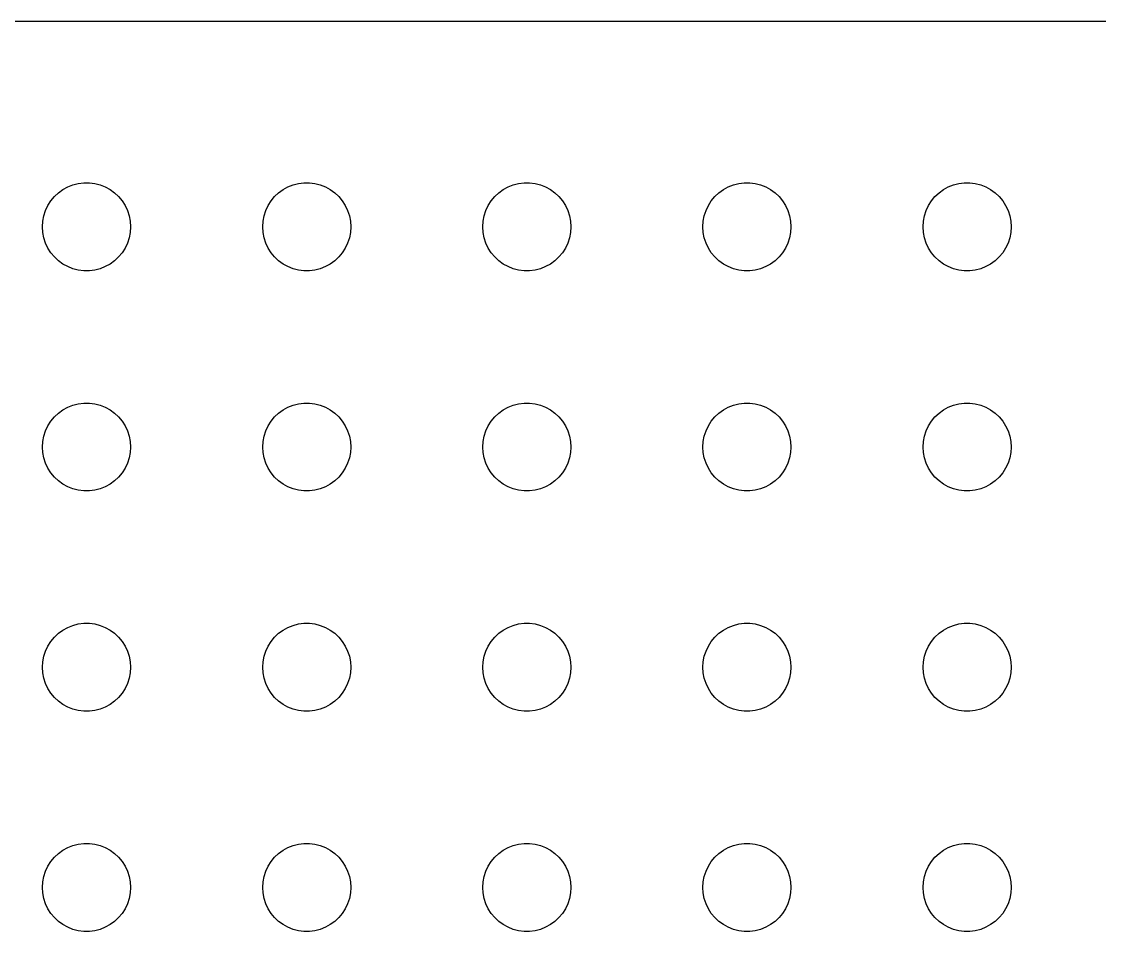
# Model space of a CAD drawing. Header units: metres. Extents: x -74 to 74, y -59 to 59.
# Drawn here: x -39.72 to -2.99, y 28.5 to 59.49 of the extents above; entities that cross this region are included whole.
import ezdxf

# ---------------------------------------------------------------- set-up
doc = ezdxf.new("R2010")
doc.units = ezdxf.units.M

msp = doc.modelspace()

# ---------------------------------------------------------------- linework, layer by layer
for p, q in [((69.8139, 59.4901), (-69.8139, 59.4901)), ((-37.7811, 53.9734), (-37.5942, 53.997)), ((-37.5942, 53.997), (-37.4058, 53.997)), ((-37.4058, 53.997), (-37.2189, 53.9734)), ((-30.2811, 53.9734), (-30.0942, 53.997)), ((-30.0942, 53.997), (-29.9058, 53.997)), ((-29.9058, 53.997), (-29.7189, 53.9734)), ((-22.7811, 53.9734), (-22.5942, 53.997)), ((-22.5942, 53.997), (-22.4058, 53.997)), ((-22.4058, 53.997), (-22.2189, 53.9734)), ((-15.2811, 53.9734), (-15.0942, 53.997)), ((-15.0942, 53.997), (-14.9058, 53.997)), ((-14.9058, 53.997), (-14.7189, 53.9734)), ((-7.78107, 53.9734), (-7.59418, 53.997)), ((-7.59418, 53.997), (-7.40581, 53.997)), ((-7.40581, 53.997), (-7.21892, 53.9734)), ((-38.5934, 53.5268), (-38.4561, 53.6558)), ((-38.4561, 53.6558), (-38.3037, 53.7665)), ((-38.3037, 53.7665), (-38.1387, 53.8572)), ((-38.1387, 53.8572), (-37.9635, 53.9266)), ((-37.9635, 53.9266), (-37.7811, 53.9734)), ((-37.2189, 53.9734), (-37.0365, 53.9266)), ((-37.0365, 53.9266), (-36.8613, 53.8572)), ((-36.8613, 53.8572), (-36.6963, 53.7665)), ((-36.6963, 53.7665), (-36.5439, 53.6558)), ((-36.5439, 53.6558), (-36.4065, 53.5268)), ((-31.0934, 53.5268), (-30.9561, 53.6558)), ((-30.9561, 53.6558), (-30.8037, 53.7665)), ((-30.8037, 53.7665), (-30.6387, 53.8572)), ((-30.6387, 53.8572), (-30.4635, 53.9266)), ((-30.4635, 53.9266), (-30.2811, 53.9734)), ((-29.7189, 53.9734), (-29.5365, 53.9266)), ((-29.5365, 53.9266), (-29.3613, 53.8572)), ((-29.3613, 53.8572), (-29.1963, 53.7665)), ((-29.1963, 53.7665), (-29.0439, 53.6558)), ((-29.0439, 53.6558), (-28.9065, 53.5268)), ((-23.5934, 53.5268), (-23.4561, 53.6558)), ((-23.4561, 53.6558), (-23.3037, 53.7665)), ((-23.3037, 53.7665), (-23.1387, 53.8572)), ((-23.1387, 53.8572), (-22.9635, 53.9266)), ((-22.9635, 53.9266), (-22.7811, 53.9734)), ((-22.2189, 53.9734), (-22.0365, 53.9266)), ((-22.0365, 53.9266), (-21.8613, 53.8572)), ((-21.8613, 53.8572), (-21.6963, 53.7665)), ((-21.6963, 53.7665), (-21.5439, 53.6558)), ((-21.5439, 53.6558), (-21.4065, 53.5268)), ((-16.0934, 53.5268), (-15.9561, 53.6558)), ((-15.9561, 53.6558), (-15.8037, 53.7665)), ((-15.8037, 53.7665), (-15.6387, 53.8572)), ((-15.6387, 53.8572), (-15.4635, 53.9266)), ((-15.4635, 53.9266), (-15.2811, 53.9734)), ((-14.7189, 53.9734), (-14.5365, 53.9266)), ((-14.5365, 53.9266), (-14.3613, 53.8572)), ((-14.3613, 53.8572), (-14.1963, 53.7665)), ((-14.1963, 53.7665), (-14.0439, 53.6558)), ((-14.0439, 53.6558), (-13.9065, 53.5268)), ((-8.59344, 53.5268), (-8.45613, 53.6558)), ((-8.45613, 53.6558), (-8.30373, 53.7665)), ((-8.30373, 53.7665), (-8.13866, 53.8572)), ((-8.13866, 53.8572), (-7.96352, 53.9266)), ((-7.96352, 53.9266), (-7.78107, 53.9734)), ((-7.21892, 53.9734), (-7.03647, 53.9266)), ((-7.03647, 53.9266), (-6.86133, 53.8572)), ((-6.86133, 53.8572), (-6.69626, 53.7665)), ((-6.69626, 53.7665), (-6.54385, 53.6558)), ((-6.54385, 53.6558), (-6.40654, 53.5268)), ((-38.8145, 53.2226), (-38.7135, 53.3817)), ((-38.7135, 53.3817), (-38.5934, 53.5268)), ((-36.4065, 53.5268), (-36.2865, 53.3817)), ((-36.2865, 53.3817), (-36.1855, 53.2226)), ((-31.3145, 53.2226), (-31.2135, 53.3817)), ((-31.2135, 53.3817), (-31.0934, 53.5268)), ((-28.9065, 53.5268), (-28.7865, 53.3817)), ((-28.7865, 53.3817), (-28.6855, 53.2226)), ((-23.8145, 53.2226), (-23.7135, 53.3817)), ((-23.7135, 53.3817), (-23.5934, 53.5268)), ((-21.4065, 53.5268), (-21.2865, 53.3817)), ((-21.2865, 53.3817), (-21.1855, 53.2226)), ((-16.3145, 53.2226), (-16.2135, 53.3817)), ((-16.2135, 53.3817), (-16.0934, 53.5268)), ((-13.9065, 53.5268), (-13.7865, 53.3817)), ((-13.7865, 53.3817), (-13.6855, 53.2226)), ((-8.81445, 53.2226), (-8.71352, 53.3817)), ((-8.71352, 53.3817), (-8.59344, 53.5268)), ((-6.40654, 53.5268), (-6.28647, 53.3817)), ((-6.28647, 53.3817), (-6.18553, 53.2226)), ((-38.9529, 52.873), (-38.8947, 53.0522)), ((-38.8947, 53.0522), (-38.8145, 53.2226)), ((-36.1855, 53.2226), (-36.1053, 53.0522)), ((-36.1053, 53.0522), (-36.0471, 52.873)), ((-31.4529, 52.873), (-31.3947, 53.0522)), ((-31.3947, 53.0522), (-31.3145, 53.2226)), ((-28.6855, 53.2226), (-28.6053, 53.0522)), ((-28.6053, 53.0522), (-28.5471, 52.873)), ((-23.9529, 52.873), (-23.8947, 53.0522)), ((-23.8947, 53.0522), (-23.8145, 53.2226)), ((-21.1855, 53.2226), (-21.1053, 53.0522)), ((-21.1053, 53.0522), (-21.0471, 52.873)), ((-16.4529, 52.873), (-16.3947, 53.0522)), ((-16.3947, 53.0522), (-16.3145, 53.2226)), ((-13.6855, 53.2226), (-13.6053, 53.0522)), ((-13.6053, 53.0522), (-13.5471, 52.873)), ((-8.95287, 52.873), (-8.89465, 53.0522)), ((-8.89465, 53.0522), (-8.81445, 53.2226)), ((-6.18553, 53.2226), (-6.10533, 53.0522)), ((-6.10533, 53.0522), (-6.04712, 52.873)), ((-39, 52.5), (-38.9882, 52.688)), ((-38.9882, 52.688), (-38.9529, 52.873)), ((-36.0471, 52.873), (-36.0118, 52.688)), ((-36.0118, 52.688), (-36, 52.5)), ((-31.5, 52.5), (-31.4882, 52.688)), ((-31.4882, 52.688), (-31.4529, 52.873)), ((-28.5471, 52.873), (-28.5118, 52.688)), ((-28.5118, 52.688), (-28.5, 52.5)), ((-24, 52.5), (-23.9882, 52.688)), ((-23.9882, 52.688), (-23.9529, 52.873)), ((-21.0471, 52.873), (-21.0118, 52.688)), ((-21.0118, 52.688), (-21, 52.5)), ((-16.5, 52.5), (-16.4882, 52.688)), ((-16.4882, 52.688), (-16.4529, 52.873)), ((-13.5471, 52.873), (-13.5118, 52.688)), ((-13.5118, 52.688), (-13.5, 52.5)), ((-9, 52.5), (-8.98816, 52.688)), ((-8.98816, 52.688), (-8.95287, 52.873)), ((-6.04712, 52.873), (-6.01183, 52.688)), ((-6.01183, 52.688), (-6, 52.5)), ((-38.9882, 52.312), (-39, 52.5)), ((-38.9529, 52.127), (-38.9882, 52.312)), ((-36.0118, 52.312), (-36.0471, 52.127)), ((-36, 52.5), (-36.0118, 52.312)), ((-31.4882, 52.312), (-31.5, 52.5)), ((-31.4529, 52.127), (-31.4882, 52.312)), ((-28.5118, 52.312), (-28.5471, 52.127)), ((-28.5, 52.5), (-28.5118, 52.312)), ((-23.9882, 52.312), (-24, 52.5)), ((-23.9529, 52.127), (-23.9882, 52.312)), ((-21.0118, 52.312), (-21.0471, 52.127)), ((-21, 52.5), (-21.0118, 52.312)), ((-16.4882, 52.312), (-16.5, 52.5)), ((-16.4529, 52.127), (-16.4882, 52.312)), ((-13.5118, 52.312), (-13.5471, 52.127)), ((-13.5, 52.5), (-13.5118, 52.312)), ((-8.98816, 52.312), (-9, 52.5)), ((-8.95287, 52.127), (-8.98816, 52.312)), ((-6.01183, 52.312), (-6.04712, 52.127)), ((-6, 52.5), (-6.01183, 52.312)), ((-38.8947, 51.9478), (-38.9529, 52.127)), ((-38.8145, 51.7774), (-38.8947, 51.9478)), ((-36.1053, 51.9478), (-36.1855, 51.7774)), ((-36.0471, 52.127), (-36.1053, 51.9478)), ((-31.3947, 51.9478), (-31.4529, 52.127)), ((-31.3145, 51.7774), (-31.3947, 51.9478)), ((-28.6053, 51.9478), (-28.6855, 51.7774)), ((-28.5471, 52.127), (-28.6053, 51.9478)), ((-23.8947, 51.9478), (-23.9529, 52.127)), ((-23.8145, 51.7774), (-23.8947, 51.9478)), ((-21.1053, 51.9478), (-21.1855, 51.7774)), ((-21.0471, 52.127), (-21.1053, 51.9478)), ((-16.3947, 51.9478), (-16.4529, 52.127)), ((-16.3145, 51.7774), (-16.3947, 51.9478)), ((-13.6053, 51.9478), (-13.6855, 51.7774)), ((-13.5471, 52.127), (-13.6053, 51.9478)), ((-8.89465, 51.9478), (-8.95287, 52.127)), ((-8.81445, 51.7774), (-8.89465, 51.9478)), ((-6.10533, 51.9478), (-6.18553, 51.7774)), ((-6.04712, 52.127), (-6.10533, 51.9478)), ((-38.7135, 51.6183), (-38.8145, 51.7774)), ((-38.5934, 51.4732), (-38.7135, 51.6183)), ((-38.4561, 51.3442), (-38.5934, 51.4732)), ((-36.4065, 51.4732), (-36.5439, 51.3442)), ((-36.2865, 51.6183), (-36.4065, 51.4732)), ((-36.1855, 51.7774), (-36.2865, 51.6183)), ((-31.2135, 51.6183), (-31.3145, 51.7774)), ((-31.0934, 51.4732), (-31.2135, 51.6183)), ((-30.9561, 51.3442), (-31.0934, 51.4732)), ((-28.9065, 51.4732), (-29.0439, 51.3442)), ((-28.7865, 51.6183), (-28.9065, 51.4732)), ((-28.6855, 51.7774), (-28.7865, 51.6183)), ((-23.7135, 51.6183), (-23.8145, 51.7774)), ((-23.5934, 51.4732), (-23.7135, 51.6183)), ((-23.4561, 51.3442), (-23.5934, 51.4732)), ((-21.4065, 51.4732), (-21.5439, 51.3442)), ((-21.2865, 51.6183), (-21.4065, 51.4732)), ((-21.1855, 51.7774), (-21.2865, 51.6183)), ((-16.2135, 51.6183), (-16.3145, 51.7774)), ((-16.0934, 51.4732), (-16.2135, 51.6183)), ((-15.9561, 51.3442), (-16.0934, 51.4732)), ((-13.9065, 51.4732), (-14.0439, 51.3442)), ((-13.7865, 51.6183), (-13.9065, 51.4732)), ((-13.6855, 51.7774), (-13.7865, 51.6183)), ((-8.71352, 51.6183), (-8.81445, 51.7774)), ((-8.59344, 51.4732), (-8.71352, 51.6183)), ((-8.45613, 51.3442), (-8.59344, 51.4732)), ((-6.40654, 51.4732), (-6.54385, 51.3442)), ((-6.28647, 51.6183), (-6.40654, 51.4732)), ((-6.18553, 51.7774), (-6.28647, 51.6183)), ((-38.3037, 51.2335), (-38.4561, 51.3442)), ((-38.1387, 51.1428), (-38.3037, 51.2335)), ((-37.9635, 51.0734), (-38.1387, 51.1428)), ((-37.7811, 51.0266), (-37.9635, 51.0734)), ((-37.0365, 51.0734), (-37.2189, 51.0266)), ((-36.8613, 51.1428), (-37.0365, 51.0734)), ((-36.6963, 51.2335), (-36.8613, 51.1428)), ((-36.5439, 51.3442), (-36.6963, 51.2335)), ((-30.8037, 51.2335), (-30.9561, 51.3442)), ((-30.6387, 51.1428), (-30.8037, 51.2335)), ((-30.4635, 51.0734), (-30.6387, 51.1428)), ((-30.2811, 51.0266), (-30.4635, 51.0734)), ((-29.5365, 51.0734), (-29.7189, 51.0266)), ((-29.3613, 51.1428), (-29.5365, 51.0734)), ((-29.1963, 51.2335), (-29.3613, 51.1428)), ((-29.0439, 51.3442), (-29.1963, 51.2335)), ((-23.3037, 51.2335), (-23.4561, 51.3442)), ((-23.1387, 51.1428), (-23.3037, 51.2335)), ((-22.9635, 51.0734), (-23.1387, 51.1428)), ((-22.7811, 51.0266), (-22.9635, 51.0734)), ((-22.0365, 51.0734), (-22.2189, 51.0266)), ((-21.8613, 51.1428), (-22.0365, 51.0734)), ((-21.6963, 51.2335), (-21.8613, 51.1428)), ((-21.5439, 51.3442), (-21.6963, 51.2335)), ((-15.8037, 51.2335), (-15.9561, 51.3442)), ((-15.6387, 51.1428), (-15.8037, 51.2335)), ((-15.4635, 51.0734), (-15.6387, 51.1428)), ((-15.2811, 51.0266), (-15.4635, 51.0734)), ((-14.5365, 51.0734), (-14.7189, 51.0266)), ((-14.3613, 51.1428), (-14.5365, 51.0734)), ((-14.1963, 51.2335), (-14.3613, 51.1428)), ((-14.0439, 51.3442), (-14.1963, 51.2335)), ((-8.30373, 51.2335), (-8.45613, 51.3442)), ((-8.13866, 51.1428), (-8.30373, 51.2335)), ((-7.96352, 51.0734), (-8.13866, 51.1428)), ((-7.78107, 51.0266), (-7.96352, 51.0734)), ((-7.03647, 51.0734), (-7.21892, 51.0266)), ((-6.86133, 51.1428), (-7.03647, 51.0734)), ((-6.69626, 51.2335), (-6.86133, 51.1428)), ((-6.54385, 51.3442), (-6.69626, 51.2335)), ((-37.5942, 51.003), (-37.7811, 51.0266)), ((-37.4058, 51.003), (-37.5942, 51.003)), ((-37.2189, 51.0266), (-37.4058, 51.003)), ((-30.0942, 51.003), (-30.2811, 51.0266)), ((-29.9058, 51.003), (-30.0942, 51.003)), ((-29.7189, 51.0266), (-29.9058, 51.003)), ((-22.5942, 51.003), (-22.7811, 51.0266)), ((-22.4058, 51.003), (-22.5942, 51.003)), ((-22.2189, 51.0266), (-22.4058, 51.003)), ((-15.0942, 51.003), (-15.2811, 51.0266)), ((-14.9058, 51.003), (-15.0942, 51.003)), ((-14.7189, 51.0266), (-14.9058, 51.003)), ((-7.59418, 51.003), (-7.78107, 51.0266)), ((-7.40581, 51.003), (-7.59418, 51.003)), ((-7.21892, 51.0266), (-7.40581, 51.003)), ((-38.3037, 46.2665), (-38.1387, 46.3572)), ((-38.1387, 46.3572), (-37.9635, 46.4266)), ((-37.9635, 46.4266), (-37.7811, 46.4734)), ((-37.7811, 46.4734), (-37.5942, 46.497)), ((-37.5942, 46.497), (-37.4058, 46.497)), ((-37.4058, 46.497), (-37.2189, 46.4734)), ((-37.2189, 46.4734), (-37.0365, 46.4266)), ((-37.0365, 46.4266), (-36.8613, 46.3572)), ((-36.8613, 46.3572), (-36.6963, 46.2665)), ((-30.8037, 46.2665), (-30.6387, 46.3572)), ((-30.6387, 46.3572), (-30.4635, 46.4266)), ((-30.4635, 46.4266), (-30.2811, 46.4734)), ((-30.2811, 46.4734), (-30.0942, 46.497)), ((-30.0942, 46.497), (-29.9058, 46.497)), ((-29.9058, 46.497), (-29.7189, 46.4734)), ((-29.7189, 46.4734), (-29.5365, 46.4266)), ((-29.5365, 46.4266), (-29.3613, 46.3572)), ((-29.3613, 46.3572), (-29.1963, 46.2665)), ((-23.3037, 46.2665), (-23.1387, 46.3572)), ((-23.1387, 46.3572), (-22.9635, 46.4266)), ((-22.9635, 46.4266), (-22.7811, 46.4734)), ((-22.7811, 46.4734), (-22.5942, 46.497)), ((-22.5942, 46.497), (-22.4058, 46.497)), ((-22.4058, 46.497), (-22.2189, 46.4734)), ((-22.2189, 46.4734), (-22.0365, 46.4266)), ((-22.0365, 46.4266), (-21.8613, 46.3572)), ((-21.8613, 46.3572), (-21.6963, 46.2665)), ((-15.8037, 46.2665), (-15.6387, 46.3572)), ((-15.6387, 46.3572), (-15.4635, 46.4266)), ((-15.4635, 46.4266), (-15.2811, 46.4734)), ((-15.2811, 46.4734), (-15.0942, 46.497)), ((-15.0942, 46.497), (-14.9058, 46.497)), ((-14.9058, 46.497), (-14.7189, 46.4734)), ((-14.7189, 46.4734), (-14.5365, 46.4266)), ((-14.5365, 46.4266), (-14.3613, 46.3572)), ((-14.3613, 46.3572), (-14.1963, 46.2665)), ((-8.30373, 46.2665), (-8.13866, 46.3572)), ((-8.13866, 46.3572), (-7.96352, 46.4266)), ((-7.96352, 46.4266), (-7.78107, 46.4734)), ((-7.78107, 46.4734), (-7.59418, 46.497)), ((-7.59418, 46.497), (-7.40581, 46.497)), ((-7.40581, 46.497), (-7.21892, 46.4734)), ((-7.21892, 46.4734), (-7.03647, 46.4266)), ((-7.03647, 46.4266), (-6.86133, 46.3572)), ((-6.86133, 46.3572), (-6.69626, 46.2665)), ((-38.7135, 45.8817), (-38.5934, 46.0268)), ((-38.5934, 46.0268), (-38.4561, 46.1558)), ((-38.4561, 46.1558), (-38.3037, 46.2665)), ((-36.6963, 46.2665), (-36.5439, 46.1558)), ((-36.5439, 46.1558), (-36.4065, 46.0268)), ((-36.4065, 46.0268), (-36.2865, 45.8817)), ((-31.2135, 45.8817), (-31.0934, 46.0268)), ((-31.0934, 46.0268), (-30.9561, 46.1558)), ((-30.9561, 46.1558), (-30.8037, 46.2665)), ((-29.1963, 46.2665), (-29.0439, 46.1558)), ((-29.0439, 46.1558), (-28.9065, 46.0268)), ((-28.9065, 46.0268), (-28.7865, 45.8817)), ((-23.7135, 45.8817), (-23.5934, 46.0268)), ((-23.5934, 46.0268), (-23.4561, 46.1558)), ((-23.4561, 46.1558), (-23.3037, 46.2665)), ((-21.6963, 46.2665), (-21.5439, 46.1558)), ((-21.5439, 46.1558), (-21.4065, 46.0268)), ((-21.4065, 46.0268), (-21.2865, 45.8817)), ((-16.2135, 45.8817), (-16.0934, 46.0268)), ((-16.0934, 46.0268), (-15.9561, 46.1558)), ((-15.9561, 46.1558), (-15.8037, 46.2665)), ((-14.1963, 46.2665), (-14.0439, 46.1558)), ((-14.0439, 46.1558), (-13.9065, 46.0268)), ((-13.9065, 46.0268), (-13.7865, 45.8817)), ((-8.71352, 45.8817), (-8.59344, 46.0268)), ((-8.59344, 46.0268), (-8.45613, 46.1558)), ((-8.45613, 46.1558), (-8.30373, 46.2665)), ((-6.69626, 46.2665), (-6.54385, 46.1558)), ((-6.54385, 46.1558), (-6.40654, 46.0268)), ((-6.40654, 46.0268), (-6.28647, 45.8817)), ((-38.9529, 45.373), (-38.8947, 45.5522)), ((-38.8947, 45.5522), (-38.8145, 45.7226)), ((-38.8145, 45.7226), (-38.7135, 45.8817)), ((-36.2865, 45.8817), (-36.1855, 45.7226)), ((-36.1855, 45.7226), (-36.1053, 45.5522)), ((-36.1053, 45.5522), (-36.0471, 45.373)), ((-31.4529, 45.373), (-31.3947, 45.5522)), ((-31.3947, 45.5522), (-31.3145, 45.7226)), ((-31.3145, 45.7226), (-31.2135, 45.8817)), ((-28.7865, 45.8817), (-28.6855, 45.7226)), ((-28.6855, 45.7226), (-28.6053, 45.5522)), ((-28.6053, 45.5522), (-28.5471, 45.373)), ((-23.9529, 45.373), (-23.8947, 45.5522)), ((-23.8947, 45.5522), (-23.8145, 45.7226)), ((-23.8145, 45.7226), (-23.7135, 45.8817)), ((-21.2865, 45.8817), (-21.1855, 45.7226)), ((-21.1855, 45.7226), (-21.1053, 45.5522)), ((-21.1053, 45.5522), (-21.0471, 45.373)), ((-16.4529, 45.373), (-16.3947, 45.5522)), ((-16.3947, 45.5522), (-16.3145, 45.7226)), ((-16.3145, 45.7226), (-16.2135, 45.8817)), ((-13.7865, 45.8817), (-13.6855, 45.7226)), ((-13.6855, 45.7226), (-13.6053, 45.5522)), ((-13.6053, 45.5522), (-13.5471, 45.373)), ((-8.95287, 45.373), (-8.89465, 45.5522)), ((-8.89465, 45.5522), (-8.81445, 45.7226)), ((-8.81445, 45.7226), (-8.71352, 45.8817)), ((-6.28647, 45.8817), (-6.18553, 45.7226)), ((-6.18553, 45.7226), (-6.10533, 45.5522)), ((-6.10533, 45.5522), (-6.04712, 45.373)), ((-39, 45), (-38.9882, 45.188)), ((-38.9882, 45.188), (-38.9529, 45.373)), ((-36.0471, 45.373), (-36.0118, 45.188)), ((-36.0118, 45.188), (-36, 45)), ((-31.5, 45), (-31.4882, 45.188)), ((-31.4882, 45.188), (-31.4529, 45.373)), ((-28.5471, 45.373), (-28.5118, 45.188)), ((-28.5118, 45.188), (-28.5, 45)), ((-24, 45), (-23.9882, 45.188)), ((-23.9882, 45.188), (-23.9529, 45.373)), ((-21.0471, 45.373), (-21.0118, 45.188)), ((-21.0118, 45.188), (-21, 45)), ((-16.5, 45), (-16.4882, 45.188)), ((-16.4882, 45.188), (-16.4529, 45.373)), ((-13.5471, 45.373), (-13.5118, 45.188)), ((-13.5118, 45.188), (-13.5, 45)), ((-9, 45), (-8.98816, 45.188)), ((-8.98816, 45.188), (-8.95287, 45.373)), ((-6.04712, 45.373), (-6.01183, 45.188)), ((-6.01183, 45.188), (-6, 45)), ((-38.9882, 44.812), (-39, 45)), ((-38.9529, 44.627), (-38.9882, 44.812)), ((-36.0118, 44.812), (-36.0471, 44.627)), ((-36, 45), (-36.0118, 44.812)), ((-31.4882, 44.812), (-31.5, 45)), ((-31.4529, 44.627), (-31.4882, 44.812)), ((-28.5118, 44.812), (-28.5471, 44.627)), ((-28.5, 45), (-28.5118, 44.812)), ((-23.9882, 44.812), (-24, 45)), ((-23.9529, 44.627), (-23.9882, 44.812)), ((-21.0118, 44.812), (-21.0471, 44.627)), ((-21, 45), (-21.0118, 44.812)), ((-16.4882, 44.812), (-16.5, 45)), ((-16.4529, 44.627), (-16.4882, 44.812)), ((-13.5118, 44.812), (-13.5471, 44.627)), ((-13.5, 45), (-13.5118, 44.812)), ((-8.98816, 44.812), (-9, 45)), ((-8.95287, 44.627), (-8.98816, 44.812)), ((-6.01183, 44.812), (-6.04712, 44.627)), ((-6, 45), (-6.01183, 44.812)), ((-38.8947, 44.4478), (-38.9529, 44.627)), ((-38.8145, 44.2774), (-38.8947, 44.4478)), ((-36.1053, 44.4478), (-36.1855, 44.2774)), ((-36.0471, 44.627), (-36.1053, 44.4478)), ((-31.3947, 44.4478), (-31.4529, 44.627)), ((-31.3145, 44.2774), (-31.3947, 44.4478)), ((-28.6053, 44.4478), (-28.6855, 44.2774)), ((-28.5471, 44.627), (-28.6053, 44.4478)), ((-23.8947, 44.4478), (-23.9529, 44.627)), ((-23.8145, 44.2774), (-23.8947, 44.4478)), ((-21.1053, 44.4478), (-21.1855, 44.2774)), ((-21.0471, 44.627), (-21.1053, 44.4478)), ((-16.3947, 44.4478), (-16.4529, 44.627)), ((-16.3145, 44.2774), (-16.3947, 44.4478)), ((-13.6053, 44.4478), (-13.6855, 44.2774)), ((-13.5471, 44.627), (-13.6053, 44.4478)), ((-8.89465, 44.4478), (-8.95287, 44.627)), ((-8.81445, 44.2774), (-8.89465, 44.4478)), ((-6.10533, 44.4478), (-6.18553, 44.2774)), ((-6.04712, 44.627), (-6.10533, 44.4478)), ((-38.7135, 44.1183), (-38.8145, 44.2774)), ((-38.5934, 43.9732), (-38.7135, 44.1183)), ((-36.2865, 44.1183), (-36.4065, 43.9732)), ((-36.1855, 44.2774), (-36.2865, 44.1183)), ((-31.2135, 44.1183), (-31.3145, 44.2774)), ((-31.0934, 43.9732), (-31.2135, 44.1183)), ((-28.7865, 44.1183), (-28.9065, 43.9732)), ((-28.6855, 44.2774), (-28.7865, 44.1183)), ((-23.7135, 44.1183), (-23.8145, 44.2774)), ((-23.5934, 43.9732), (-23.7135, 44.1183)), ((-21.2865, 44.1183), (-21.4065, 43.9732)), ((-21.1855, 44.2774), (-21.2865, 44.1183)), ((-16.2135, 44.1183), (-16.3145, 44.2774)), ((-16.0934, 43.9732), (-16.2135, 44.1183)), ((-13.7865, 44.1183), (-13.9065, 43.9732)), ((-13.6855, 44.2774), (-13.7865, 44.1183)), ((-8.71352, 44.1183), (-8.81445, 44.2774)), ((-8.59344, 43.9732), (-8.71352, 44.1183)), ((-6.28647, 44.1183), (-6.40654, 43.9732)), ((-6.18553, 44.2774), (-6.28647, 44.1183)), ((-38.4561, 43.8442), (-38.5934, 43.9732)), ((-38.3037, 43.7335), (-38.4561, 43.8442)), ((-38.1387, 43.6428), (-38.3037, 43.7335)), ((-36.6963, 43.7335), (-36.8613, 43.6428)), ((-36.5439, 43.8442), (-36.6963, 43.7335)), ((-36.4065, 43.9732), (-36.5439, 43.8442)), ((-30.9561, 43.8442), (-31.0934, 43.9732)), ((-30.8037, 43.7335), (-30.9561, 43.8442)), ((-30.6387, 43.6428), (-30.8037, 43.7335)), ((-29.1963, 43.7335), (-29.3613, 43.6428)), ((-29.0439, 43.8442), (-29.1963, 43.7335)), ((-28.9065, 43.9732), (-29.0439, 43.8442)), ((-23.4561, 43.8442), (-23.5934, 43.9732)), ((-23.3037, 43.7335), (-23.4561, 43.8442)), ((-23.1387, 43.6428), (-23.3037, 43.7335)), ((-21.6963, 43.7335), (-21.8613, 43.6428)), ((-21.5439, 43.8442), (-21.6963, 43.7335)), ((-21.4065, 43.9732), (-21.5439, 43.8442)), ((-15.9561, 43.8442), (-16.0934, 43.9732)), ((-15.8037, 43.7335), (-15.9561, 43.8442)), ((-15.6387, 43.6428), (-15.8037, 43.7335)), ((-14.1963, 43.7335), (-14.3613, 43.6428)), ((-14.0439, 43.8442), (-14.1963, 43.7335)), ((-13.9065, 43.9732), (-14.0439, 43.8442)), ((-8.45613, 43.8442), (-8.59344, 43.9732)), ((-8.30373, 43.7335), (-8.45613, 43.8442)), ((-8.13866, 43.6428), (-8.30373, 43.7335)), ((-6.69626, 43.7335), (-6.86133, 43.6428)), ((-6.54385, 43.8442), (-6.69626, 43.7335)), ((-6.40654, 43.9732), (-6.54385, 43.8442)), ((-37.9635, 43.5734), (-38.1387, 43.6428)), ((-37.7811, 43.5266), (-37.9635, 43.5734)), ((-37.5942, 43.503), (-37.7811, 43.5266)), ((-37.4058, 43.503), (-37.5942, 43.503)), ((-37.2189, 43.5266), (-37.4058, 43.503)), ((-37.0365, 43.5734), (-37.2189, 43.5266)), ((-36.8613, 43.6428), (-37.0365, 43.5734)), ((-30.4635, 43.5734), (-30.6387, 43.6428)), ((-30.2811, 43.5266), (-30.4635, 43.5734)), ((-30.0942, 43.503), (-30.2811, 43.5266)), ((-29.9058, 43.503), (-30.0942, 43.503)), ((-29.7189, 43.5266), (-29.9058, 43.503)), ((-29.5365, 43.5734), (-29.7189, 43.5266)), ((-29.3613, 43.6428), (-29.5365, 43.5734)), ((-22.9635, 43.5734), (-23.1387, 43.6428)), ((-22.7811, 43.5266), (-22.9635, 43.5734)), ((-22.5942, 43.503), (-22.7811, 43.5266)), ((-22.4058, 43.503), (-22.5942, 43.503)), ((-22.2189, 43.5266), (-22.4058, 43.503)), ((-22.0365, 43.5734), (-22.2189, 43.5266)), ((-21.8613, 43.6428), (-22.0365, 43.5734)), ((-15.4635, 43.5734), (-15.6387, 43.6428)), ((-15.2811, 43.5266), (-15.4635, 43.5734)), ((-15.0942, 43.503), (-15.2811, 43.5266)), ((-14.9058, 43.503), (-15.0942, 43.503)), ((-14.7189, 43.5266), (-14.9058, 43.503)), ((-14.5365, 43.5734), (-14.7189, 43.5266)), ((-14.3613, 43.6428), (-14.5365, 43.5734)), ((-7.96352, 43.5734), (-8.13866, 43.6428)), ((-7.78107, 43.5266), (-7.96352, 43.5734)), ((-7.59418, 43.503), (-7.78107, 43.5266)), ((-7.40581, 43.503), (-7.59418, 43.503)), ((-7.21892, 43.5266), (-7.40581, 43.503)), ((-7.03647, 43.5734), (-7.21892, 43.5266)), ((-6.86133, 43.6428), (-7.03647, 43.5734)), ((-37.9635, 38.9266), (-37.7811, 38.9734)), ((-37.7811, 38.9734), (-37.5942, 38.997)), ((-37.5942, 38.997), (-37.4058, 38.997)), ((-37.4058, 38.997), (-37.2189, 38.9734)), ((-37.2189, 38.9734), (-37.0365, 38.9266)), ((-30.4635, 38.9266), (-30.2811, 38.9734)), ((-30.2811, 38.9734), (-30.0942, 38.997)), ((-30.0942, 38.997), (-29.9058, 38.997)), ((-29.9058, 38.997), (-29.7189, 38.9734)), ((-29.7189, 38.9734), (-29.5365, 38.9266)), ((-22.9635, 38.9266), (-22.7811, 38.9734)), ((-22.7811, 38.9734), (-22.5942, 38.997)), ((-22.5942, 38.997), (-22.4058, 38.997)), ((-22.4058, 38.997), (-22.2189, 38.9734)), ((-22.2189, 38.9734), (-22.0365, 38.9266)), ((-15.4635, 38.9266), (-15.2811, 38.9734)), ((-15.2811, 38.9734), (-15.0942, 38.997)), ((-15.0942, 38.997), (-14.9058, 38.997)), ((-14.9058, 38.997), (-14.7189, 38.9734)), ((-14.7189, 38.9734), (-14.5365, 38.9266)), ((-7.96352, 38.9266), (-7.78107, 38.9734)), ((-7.78107, 38.9734), (-7.59418, 38.997)), ((-7.59418, 38.997), (-7.40581, 38.997)), ((-7.40581, 38.997), (-7.21892, 38.9734)), ((-7.21892, 38.9734), (-7.03647, 38.9266)), ((-38.5934, 38.5268), (-38.4561, 38.6558)), ((-38.4561, 38.6558), (-38.3037, 38.7665)), ((-38.3037, 38.7665), (-38.1387, 38.8572)), ((-38.1387, 38.8572), (-37.9635, 38.9266)), ((-37.0365, 38.9266), (-36.8613, 38.8572)), ((-36.8613, 38.8572), (-36.6963, 38.7665)), ((-36.6963, 38.7665), (-36.5439, 38.6558)), ((-36.5439, 38.6558), (-36.4065, 38.5268)), ((-31.0934, 38.5268), (-30.9561, 38.6558)), ((-30.9561, 38.6558), (-30.8037, 38.7665)), ((-30.8037, 38.7665), (-30.6387, 38.8572)), ((-30.6387, 38.8572), (-30.4635, 38.9266)), ((-29.5365, 38.9266), (-29.3613, 38.8572)), ((-29.3613, 38.8572), (-29.1963, 38.7665)), ((-29.1963, 38.7665), (-29.0439, 38.6558)), ((-29.0439, 38.6558), (-28.9065, 38.5268)), ((-23.5934, 38.5268), (-23.4561, 38.6558)), ((-23.4561, 38.6558), (-23.3037, 38.7665)), ((-23.3037, 38.7665), (-23.1387, 38.8572)), ((-23.1387, 38.8572), (-22.9635, 38.9266)), ((-22.0365, 38.9266), (-21.8613, 38.8572)), ((-21.8613, 38.8572), (-21.6963, 38.7665)), ((-21.6963, 38.7665), (-21.5439, 38.6558)), ((-21.5439, 38.6558), (-21.4065, 38.5268)), ((-16.0934, 38.5268), (-15.9561, 38.6558)), ((-15.9561, 38.6558), (-15.8037, 38.7665)), ((-15.8037, 38.7665), (-15.6387, 38.8572)), ((-15.6387, 38.8572), (-15.4635, 38.9266)), ((-14.5365, 38.9266), (-14.3613, 38.8572)), ((-14.3613, 38.8572), (-14.1963, 38.7665)), ((-14.1963, 38.7665), (-14.0439, 38.6558)), ((-14.0439, 38.6558), (-13.9065, 38.5268)), ((-8.59344, 38.5268), (-8.45613, 38.6558)), ((-8.45613, 38.6558), (-8.30373, 38.7665)), ((-8.30373, 38.7665), (-8.13866, 38.8572)), ((-8.13866, 38.8572), (-7.96352, 38.9266)), ((-7.03647, 38.9266), (-6.86133, 38.8572)), ((-6.86133, 38.8572), (-6.69626, 38.7665)), ((-6.69626, 38.7665), (-6.54385, 38.6558)), ((-6.54385, 38.6558), (-6.40654, 38.5268)), ((-38.8947, 38.0522), (-38.8145, 38.2226)), ((-38.8145, 38.2226), (-38.7135, 38.3817)), ((-38.7135, 38.3817), (-38.5934, 38.5268)), ((-36.4065, 38.5268), (-36.2865, 38.3817)), ((-36.2865, 38.3817), (-36.1855, 38.2226)), ((-36.1855, 38.2226), (-36.1053, 38.0522)), ((-31.3947, 38.0522), (-31.3145, 38.2226)), ((-31.3145, 38.2226), (-31.2135, 38.3817)), ((-31.2135, 38.3817), (-31.0934, 38.5268)), ((-28.9065, 38.5268), (-28.7865, 38.3817)), ((-28.7865, 38.3817), (-28.6855, 38.2226)), ((-28.6855, 38.2226), (-28.6053, 38.0522)), ((-23.8947, 38.0522), (-23.8145, 38.2226)), ((-23.8145, 38.2226), (-23.7135, 38.3817)), ((-23.7135, 38.3817), (-23.5934, 38.5268)), ((-21.4065, 38.5268), (-21.2865, 38.3817)), ((-21.2865, 38.3817), (-21.1855, 38.2226)), ((-21.1855, 38.2226), (-21.1053, 38.0522)), ((-16.3947, 38.0522), (-16.3145, 38.2226)), ((-16.3145, 38.2226), (-16.2135, 38.3817)), ((-16.2135, 38.3817), (-16.0934, 38.5268)), ((-13.9065, 38.5268), (-13.7865, 38.3817)), ((-13.7865, 38.3817), (-13.6855, 38.2226)), ((-13.6855, 38.2226), (-13.6053, 38.0522)), ((-8.89465, 38.0522), (-8.81445, 38.2226)), ((-8.81445, 38.2226), (-8.71352, 38.3817)), ((-8.71352, 38.3817), (-8.59344, 38.5268)), ((-6.40654, 38.5268), (-6.28647, 38.3817)), ((-6.28647, 38.3817), (-6.18553, 38.2226)), ((-6.18553, 38.2226), (-6.10533, 38.0522)), ((-38.9882, 37.688), (-38.9529, 37.873)), ((-38.9529, 37.873), (-38.8947, 38.0522)), ((-36.1053, 38.0522), (-36.0471, 37.873)), ((-36.0471, 37.873), (-36.0118, 37.688)), ((-31.4882, 37.688), (-31.4529, 37.873)), ((-31.4529, 37.873), (-31.3947, 38.0522)), ((-28.6053, 38.0522), (-28.5471, 37.873)), ((-28.5471, 37.873), (-28.5118, 37.688)), ((-23.9882, 37.688), (-23.9529, 37.873)), ((-23.9529, 37.873), (-23.8947, 38.0522)), ((-21.1053, 38.0522), (-21.0471, 37.873)), ((-21.0471, 37.873), (-21.0118, 37.688)), ((-16.4882, 37.688), (-16.4529, 37.873)), ((-16.4529, 37.873), (-16.3947, 38.0522)), ((-13.6053, 38.0522), (-13.5471, 37.873)), ((-13.5471, 37.873), (-13.5118, 37.688)), ((-8.98816, 37.688), (-8.95287, 37.873)), ((-8.95287, 37.873), (-8.89465, 38.0522)), ((-6.10533, 38.0522), (-6.04712, 37.873)), ((-6.04712, 37.873), (-6.01183, 37.688)), ((-39, 37.5), (-38.9882, 37.688)), ((-38.9882, 37.312), (-39, 37.5)), ((-36.0118, 37.688), (-36, 37.5)), ((-36, 37.5), (-36.0118, 37.312)), ((-31.5, 37.5), (-31.4882, 37.688)), ((-31.4882, 37.312), (-31.5, 37.5)), ((-28.5118, 37.688), (-28.5, 37.5)), ((-28.5, 37.5), (-28.5118, 37.312)), ((-24, 37.5), (-23.9882, 37.688)), ((-23.9882, 37.312), (-24, 37.5)), ((-21.0118, 37.688), (-21, 37.5)), ((-21, 37.5), (-21.0118, 37.312)), ((-16.5, 37.5), (-16.4882, 37.688)), ((-16.4882, 37.312), (-16.5, 37.5)), ((-13.5118, 37.688), (-13.5, 37.5)), ((-13.5, 37.5), (-13.5118, 37.312)), ((-9, 37.5), (-8.98816, 37.688)), ((-8.98816, 37.312), (-9, 37.5)), ((-6.01183, 37.688), (-6, 37.5)), ((-6, 37.5), (-6.01183, 37.312)), ((-38.9529, 37.127), (-38.9882, 37.312)), ((-38.8947, 36.9478), (-38.9529, 37.127)), ((-36.0471, 37.127), (-36.1053, 36.9478)), ((-36.0118, 37.312), (-36.0471, 37.127)), ((-31.4529, 37.127), (-31.4882, 37.312)), ((-31.3947, 36.9478), (-31.4529, 37.127)), ((-28.5471, 37.127), (-28.6053, 36.9478)), ((-28.5118, 37.312), (-28.5471, 37.127)), ((-23.9529, 37.127), (-23.9882, 37.312)), ((-23.8947, 36.9478), (-23.9529, 37.127)), ((-21.0471, 37.127), (-21.1053, 36.9478)), ((-21.0118, 37.312), (-21.0471, 37.127)), ((-16.4529, 37.127), (-16.4882, 37.312)), ((-16.3947, 36.9478), (-16.4529, 37.127)), ((-13.5471, 37.127), (-13.6053, 36.9478)), ((-13.5118, 37.312), (-13.5471, 37.127)), ((-8.95287, 37.127), (-8.98816, 37.312)), ((-8.89465, 36.9478), (-8.95287, 37.127)), ((-6.04712, 37.127), (-6.10533, 36.9478)), ((-6.01183, 37.312), (-6.04712, 37.127)), ((-38.8145, 36.7774), (-38.8947, 36.9478)), ((-38.7135, 36.6183), (-38.8145, 36.7774)), ((-36.1855, 36.7774), (-36.2865, 36.6183)), ((-36.1053, 36.9478), (-36.1855, 36.7774)), ((-31.3145, 36.7774), (-31.3947, 36.9478)), ((-31.2135, 36.6183), (-31.3145, 36.7774)), ((-28.6855, 36.7774), (-28.7865, 36.6183)), ((-28.6053, 36.9478), (-28.6855, 36.7774)), ((-23.8145, 36.7774), (-23.8947, 36.9478)), ((-23.7135, 36.6183), (-23.8145, 36.7774)), ((-21.1855, 36.7774), (-21.2865, 36.6183)), ((-21.1053, 36.9478), (-21.1855, 36.7774)), ((-16.3145, 36.7774), (-16.3947, 36.9478)), ((-16.2135, 36.6183), (-16.3145, 36.7774)), ((-13.6855, 36.7774), (-13.7865, 36.6183)), ((-13.6053, 36.9478), (-13.6855, 36.7774)), ((-8.81445, 36.7774), (-8.89465, 36.9478)), ((-8.71352, 36.6183), (-8.81445, 36.7774)), ((-6.18553, 36.7774), (-6.28647, 36.6183)), ((-6.10533, 36.9478), (-6.18553, 36.7774)), ((-38.5934, 36.4732), (-38.7135, 36.6183)), ((-38.4561, 36.3442), (-38.5934, 36.4732)), ((-36.4065, 36.4732), (-36.5439, 36.3442)), ((-36.2865, 36.6183), (-36.4065, 36.4732)), ((-31.0934, 36.4732), (-31.2135, 36.6183)), ((-30.9561, 36.3442), (-31.0934, 36.4732)), ((-28.9065, 36.4732), (-29.0439, 36.3442)), ((-28.7865, 36.6183), (-28.9065, 36.4732)), ((-23.5934, 36.4732), (-23.7135, 36.6183)), ((-23.4561, 36.3442), (-23.5934, 36.4732)), ((-21.4065, 36.4732), (-21.5439, 36.3442)), ((-21.2865, 36.6183), (-21.4065, 36.4732)), ((-16.0934, 36.4732), (-16.2135, 36.6183)), ((-15.9561, 36.3442), (-16.0934, 36.4732)), ((-13.9065, 36.4732), (-14.0439, 36.3442)), ((-13.7865, 36.6183), (-13.9065, 36.4732)), ((-8.59344, 36.4732), (-8.71352, 36.6183)), ((-8.45613, 36.3442), (-8.59344, 36.4732)), ((-6.40654, 36.4732), (-6.54385, 36.3442)), ((-6.28647, 36.6183), (-6.40654, 36.4732)), ((-38.3037, 36.2335), (-38.4561, 36.3442)), ((-38.1387, 36.1428), (-38.3037, 36.2335)), ((-37.9635, 36.0734), (-38.1387, 36.1428)), ((-37.7811, 36.0266), (-37.9635, 36.0734)), ((-37.5942, 36.003), (-37.7811, 36.0266)), ((-37.4058, 36.003), (-37.5942, 36.003)), ((-37.2189, 36.0266), (-37.4058, 36.003)), ((-37.0365, 36.0734), (-37.2189, 36.0266)), ((-36.8613, 36.1428), (-37.0365, 36.0734)), ((-36.6963, 36.2335), (-36.8613, 36.1428)), ((-36.5439, 36.3442), (-36.6963, 36.2335)), ((-30.8037, 36.2335), (-30.9561, 36.3442)), ((-30.6387, 36.1428), (-30.8037, 36.2335)), ((-30.4635, 36.0734), (-30.6387, 36.1428)), ((-30.2811, 36.0266), (-30.4635, 36.0734)), ((-30.0942, 36.003), (-30.2811, 36.0266)), ((-29.9058, 36.003), (-30.0942, 36.003)), ((-29.7189, 36.0266), (-29.9058, 36.003)), ((-29.5365, 36.0734), (-29.7189, 36.0266)), ((-29.3613, 36.1428), (-29.5365, 36.0734)), ((-29.1963, 36.2335), (-29.3613, 36.1428)), ((-29.0439, 36.3442), (-29.1963, 36.2335)), ((-23.3037, 36.2335), (-23.4561, 36.3442)), ((-23.1387, 36.1428), (-23.3037, 36.2335)), ((-22.9635, 36.0734), (-23.1387, 36.1428)), ((-22.7811, 36.0266), (-22.9635, 36.0734)), ((-22.5942, 36.003), (-22.7811, 36.0266)), ((-22.4058, 36.003), (-22.5942, 36.003)), ((-22.2189, 36.0266), (-22.4058, 36.003)), ((-22.0365, 36.0734), (-22.2189, 36.0266)), ((-21.8613, 36.1428), (-22.0365, 36.0734)), ((-21.6963, 36.2335), (-21.8613, 36.1428)), ((-21.5439, 36.3442), (-21.6963, 36.2335)), ((-15.8037, 36.2335), (-15.9561, 36.3442)), ((-15.6387, 36.1428), (-15.8037, 36.2335)), ((-15.4635, 36.0734), (-15.6387, 36.1428)), ((-15.2811, 36.0266), (-15.4635, 36.0734)), ((-15.0942, 36.003), (-15.2811, 36.0266)), ((-14.9058, 36.003), (-15.0942, 36.003)), ((-14.7189, 36.0266), (-14.9058, 36.003)), ((-14.5365, 36.0734), (-14.7189, 36.0266)), ((-14.3613, 36.1428), (-14.5365, 36.0734)), ((-14.1963, 36.2335), (-14.3613, 36.1428)), ((-14.0439, 36.3442), (-14.1963, 36.2335)), ((-8.30373, 36.2335), (-8.45613, 36.3442)), ((-8.13866, 36.1428), (-8.30373, 36.2335)), ((-7.96352, 36.0734), (-8.13866, 36.1428)), ((-7.78107, 36.0266), (-7.96352, 36.0734)), ((-7.59418, 36.003), (-7.78107, 36.0266)), ((-7.40581, 36.003), (-7.59418, 36.003)), ((-7.21892, 36.0266), (-7.40581, 36.003)), ((-7.03647, 36.0734), (-7.21892, 36.0266)), ((-6.86133, 36.1428), (-7.03647, 36.0734)), ((-6.69626, 36.2335), (-6.86133, 36.1428)), ((-6.54385, 36.3442), (-6.69626, 36.2335)), ((-38.4561, 31.1558), (-38.3037, 31.2665)), ((-38.3037, 31.2665), (-38.1387, 31.3572)), ((-38.1387, 31.3572), (-37.9635, 31.4266)), ((-37.9635, 31.4266), (-37.7811, 31.4734)), ((-37.7811, 31.4734), (-37.5942, 31.497)), ((-37.5942, 31.497), (-37.4058, 31.497)), ((-37.4058, 31.497), (-37.2189, 31.4734)), ((-37.2189, 31.4734), (-37.0365, 31.4266)), ((-37.0365, 31.4266), (-36.8613, 31.3572)), ((-36.8613, 31.3572), (-36.6963, 31.2665)), ((-36.6963, 31.2665), (-36.5439, 31.1558)), ((-30.9561, 31.1558), (-30.8037, 31.2665)), ((-30.8037, 31.2665), (-30.6387, 31.3572)), ((-30.6387, 31.3572), (-30.4635, 31.4266)), ((-30.4635, 31.4266), (-30.2811, 31.4734)), ((-30.2811, 31.4734), (-30.0942, 31.497)), ((-30.0942, 31.497), (-29.9058, 31.497)), ((-29.9058, 31.497), (-29.7189, 31.4734)), ((-29.7189, 31.4734), (-29.5365, 31.4266)), ((-29.5365, 31.4266), (-29.3613, 31.3572)), ((-29.3613, 31.3572), (-29.1963, 31.2665)), ((-29.1963, 31.2665), (-29.0439, 31.1558)), ((-23.4561, 31.1558), (-23.3037, 31.2665)), ((-23.3037, 31.2665), (-23.1387, 31.3572)), ((-23.1387, 31.3572), (-22.9635, 31.4266)), ((-22.9635, 31.4266), (-22.7811, 31.4734)), ((-22.7811, 31.4734), (-22.5942, 31.497)), ((-22.5942, 31.497), (-22.4058, 31.497)), ((-22.4058, 31.497), (-22.2189, 31.4734)), ((-22.2189, 31.4734), (-22.0365, 31.4266)), ((-22.0365, 31.4266), (-21.8613, 31.3572)), ((-21.8613, 31.3572), (-21.6963, 31.2665)), ((-21.6963, 31.2665), (-21.5439, 31.1558)), ((-15.9561, 31.1558), (-15.8037, 31.2665)), ((-15.8037, 31.2665), (-15.6387, 31.3572)), ((-15.6387, 31.3572), (-15.4635, 31.4266)), ((-15.4635, 31.4266), (-15.2811, 31.4734)), ((-15.2811, 31.4734), (-15.0942, 31.497)), ((-15.0942, 31.497), (-14.9058, 31.497)), ((-14.9058, 31.497), (-14.7189, 31.4734)), ((-14.7189, 31.4734), (-14.5365, 31.4266)), ((-14.5365, 31.4266), (-14.3613, 31.3572)), ((-14.3613, 31.3572), (-14.1963, 31.2665)), ((-14.1963, 31.2665), (-14.0439, 31.1558)), ((-8.45613, 31.1558), (-8.30373, 31.2665)), ((-8.30373, 31.2665), (-8.13866, 31.3572)), ((-8.13866, 31.3572), (-7.96352, 31.4266)), ((-7.96352, 31.4266), (-7.78107, 31.4734)), ((-7.78107, 31.4734), (-7.59418, 31.497)), ((-7.59418, 31.497), (-7.40581, 31.497)), ((-7.40581, 31.497), (-7.21892, 31.4734)), ((-7.21892, 31.4734), (-7.03647, 31.4266)), ((-7.03647, 31.4266), (-6.86133, 31.3572)), ((-6.86133, 31.3572), (-6.69626, 31.2665)), ((-6.69626, 31.2665), (-6.54385, 31.1558)), ((-38.8145, 30.7226), (-38.7135, 30.8817)), ((-38.7135, 30.8817), (-38.5934, 31.0268)), ((-38.5934, 31.0268), (-38.4561, 31.1558)), ((-36.5439, 31.1558), (-36.4065, 31.0268)), ((-36.4065, 31.0268), (-36.2865, 30.8817)), ((-36.2865, 30.8817), (-36.1855, 30.7226)), ((-31.3145, 30.7226), (-31.2135, 30.8817)), ((-31.2135, 30.8817), (-31.0934, 31.0268)), ((-31.0934, 31.0268), (-30.9561, 31.1558)), ((-29.0439, 31.1558), (-28.9065, 31.0268)), ((-28.9065, 31.0268), (-28.7865, 30.8817)), ((-28.7865, 30.8817), (-28.6855, 30.7226)), ((-23.8145, 30.7226), (-23.7135, 30.8817)), ((-23.7135, 30.8817), (-23.5934, 31.0268)), ((-23.5934, 31.0268), (-23.4561, 31.1558)), ((-21.5439, 31.1558), (-21.4065, 31.0268)), ((-21.4065, 31.0268), (-21.2865, 30.8817)), ((-21.2865, 30.8817), (-21.1855, 30.7226)), ((-16.3145, 30.7226), (-16.2135, 30.8817)), ((-16.2135, 30.8817), (-16.0934, 31.0268)), ((-16.0934, 31.0268), (-15.9561, 31.1558)), ((-14.0439, 31.1558), (-13.9065, 31.0268)), ((-13.9065, 31.0268), (-13.7865, 30.8817)), ((-13.7865, 30.8817), (-13.6855, 30.7226)), ((-8.81445, 30.7226), (-8.71352, 30.8817)), ((-8.71352, 30.8817), (-8.59344, 31.0268)), ((-8.59344, 31.0268), (-8.45613, 31.1558)), ((-6.54385, 31.1558), (-6.40654, 31.0268)), ((-6.40654, 31.0268), (-6.28647, 30.8817)), ((-6.28647, 30.8817), (-6.18553, 30.7226)), ((-38.9529, 30.373), (-38.8947, 30.5522)), ((-38.8947, 30.5522), (-38.8145, 30.7226)), ((-36.1855, 30.7226), (-36.1053, 30.5522)), ((-36.1053, 30.5522), (-36.0471, 30.373)), ((-31.4529, 30.373), (-31.3947, 30.5522)), ((-31.3947, 30.5522), (-31.3145, 30.7226)), ((-28.6855, 30.7226), (-28.6053, 30.5522)), ((-28.6053, 30.5522), (-28.5471, 30.373)), ((-23.9529, 30.373), (-23.8947, 30.5522)), ((-23.8947, 30.5522), (-23.8145, 30.7226)), ((-21.1855, 30.7226), (-21.1053, 30.5522)), ((-21.1053, 30.5522), (-21.0471, 30.373)), ((-16.4529, 30.373), (-16.3947, 30.5522)), ((-16.3947, 30.5522), (-16.3145, 30.7226)), ((-13.6855, 30.7226), (-13.6053, 30.5522)), ((-13.6053, 30.5522), (-13.5471, 30.373)), ((-8.95287, 30.373), (-8.89465, 30.5522)), ((-8.89465, 30.5522), (-8.81445, 30.7226)), ((-6.18553, 30.7226), (-6.10533, 30.5522)), ((-6.10533, 30.5522), (-6.04712, 30.373)), ((-39, 30), (-38.9882, 30.188)), ((-38.9882, 30.188), (-38.9529, 30.373)), ((-36.0471, 30.373), (-36.0118, 30.188)), ((-36.0118, 30.188), (-36, 30)), ((-31.5, 30), (-31.4882, 30.188)), ((-31.4882, 30.188), (-31.4529, 30.373)), ((-28.5471, 30.373), (-28.5118, 30.188)), ((-28.5118, 30.188), (-28.5, 30)), ((-24, 30), (-23.9882, 30.188)), ((-23.9882, 30.188), (-23.9529, 30.373)), ((-21.0471, 30.373), (-21.0118, 30.188)), ((-21.0118, 30.188), (-21, 30)), ((-16.5, 30), (-16.4882, 30.188)), ((-16.4882, 30.188), (-16.4529, 30.373)), ((-13.5471, 30.373), (-13.5118, 30.188)), ((-13.5118, 30.188), (-13.5, 30)), ((-9, 30), (-8.98816, 30.188)), ((-8.98816, 30.188), (-8.95287, 30.373)), ((-6.04712, 30.373), (-6.01183, 30.188)), ((-6.01183, 30.188), (-6, 30)), ((-38.9882, 29.812), (-39, 30)), ((-38.9529, 29.627), (-38.9882, 29.812)), ((-36.0118, 29.812), (-36.0471, 29.627)), ((-36, 30), (-36.0118, 29.812)), ((-31.4882, 29.812), (-31.5, 30)), ((-31.4529, 29.627), (-31.4882, 29.812)), ((-28.5118, 29.812), (-28.5471, 29.627)), ((-28.5, 30), (-28.5118, 29.812)), ((-23.9882, 29.812), (-24, 30)), ((-23.9529, 29.627), (-23.9882, 29.812)), ((-21.0118, 29.812), (-21.0471, 29.627)), ((-21, 30), (-21.0118, 29.812)), ((-16.4882, 29.812), (-16.5, 30)), ((-16.4529, 29.627), (-16.4882, 29.812)), ((-13.5118, 29.812), (-13.5471, 29.627)), ((-13.5, 30), (-13.5118, 29.812)), ((-8.98816, 29.812), (-9, 30)), ((-8.95287, 29.627), (-8.98816, 29.812)), ((-6.01183, 29.812), (-6.04712, 29.627)), ((-6, 30), (-6.01183, 29.812)), ((-38.8947, 29.4478), (-38.9529, 29.627)), ((-38.8145, 29.2774), (-38.8947, 29.4478)), ((-36.1053, 29.4478), (-36.1855, 29.2774)), ((-36.0471, 29.627), (-36.1053, 29.4478)), ((-31.3947, 29.4478), (-31.4529, 29.627)), ((-31.3145, 29.2774), (-31.3947, 29.4478)), ((-28.6053, 29.4478), (-28.6855, 29.2774)), ((-28.5471, 29.627), (-28.6053, 29.4478)), ((-23.8947, 29.4478), (-23.9529, 29.627)), ((-23.8145, 29.2774), (-23.8947, 29.4478)), ((-21.1053, 29.4478), (-21.1855, 29.2774)), ((-21.0471, 29.627), (-21.1053, 29.4478)), ((-16.3947, 29.4478), (-16.4529, 29.627)), ((-16.3145, 29.2774), (-16.3947, 29.4478)), ((-13.6053, 29.4478), (-13.6855, 29.2774)), ((-13.5471, 29.627), (-13.6053, 29.4478)), ((-8.89465, 29.4478), (-8.95287, 29.627)), ((-8.81445, 29.2774), (-8.89465, 29.4478)), ((-6.10533, 29.4478), (-6.18553, 29.2774)), ((-6.04712, 29.627), (-6.10533, 29.4478)), ((-38.7135, 29.1183), (-38.8145, 29.2774)), ((-38.5934, 28.9732), (-38.7135, 29.1183)), ((-36.2865, 29.1183), (-36.4065, 28.9732)), ((-36.1855, 29.2774), (-36.2865, 29.1183)), ((-31.2135, 29.1183), (-31.3145, 29.2774)), ((-31.0934, 28.9732), (-31.2135, 29.1183)), ((-28.7865, 29.1183), (-28.9065, 28.9732)), ((-28.6855, 29.2774), (-28.7865, 29.1183)), ((-23.7135, 29.1183), (-23.8145, 29.2774)), ((-23.5934, 28.9732), (-23.7135, 29.1183)), ((-21.2865, 29.1183), (-21.4065, 28.9732)), ((-21.1855, 29.2774), (-21.2865, 29.1183)), ((-16.2135, 29.1183), (-16.3145, 29.2774)), ((-16.0934, 28.9732), (-16.2135, 29.1183)), ((-13.7865, 29.1183), (-13.9065, 28.9732)), ((-13.6855, 29.2774), (-13.7865, 29.1183)), ((-8.71352, 29.1183), (-8.81445, 29.2774)), ((-8.59344, 28.9732), (-8.71352, 29.1183)), ((-6.28647, 29.1183), (-6.40654, 28.9732)), ((-6.18553, 29.2774), (-6.28647, 29.1183)), ((-38.4561, 28.8442), (-38.5934, 28.9732)), ((-38.3037, 28.7335), (-38.4561, 28.8442)), ((-38.1387, 28.6427), (-38.3037, 28.7335)), ((-36.6963, 28.7335), (-36.8613, 28.6427)), ((-36.5439, 28.8442), (-36.6963, 28.7335)), ((-36.4065, 28.9732), (-36.5439, 28.8442)), ((-30.9561, 28.8442), (-31.0934, 28.9732)), ((-30.8037, 28.7335), (-30.9561, 28.8442)), ((-30.6387, 28.6427), (-30.8037, 28.7335)), ((-29.1963, 28.7335), (-29.3613, 28.6427)), ((-29.0439, 28.8442), (-29.1963, 28.7335)), ((-28.9065, 28.9732), (-29.0439, 28.8442)), ((-23.4561, 28.8442), (-23.5934, 28.9732)), ((-23.3037, 28.7335), (-23.4561, 28.8442)), ((-23.1387, 28.6427), (-23.3037, 28.7335)), ((-21.6963, 28.7335), (-21.8613, 28.6427)), ((-21.5439, 28.8442), (-21.6963, 28.7335)), ((-21.4065, 28.9732), (-21.5439, 28.8442)), ((-15.9561, 28.8442), (-16.0934, 28.9732)), ((-15.8037, 28.7335), (-15.9561, 28.8442)), ((-15.6387, 28.6427), (-15.8037, 28.7335)), ((-14.1963, 28.7335), (-14.3613, 28.6427)), ((-14.0439, 28.8442), (-14.1963, 28.7335)), ((-13.9065, 28.9732), (-14.0439, 28.8442)), ((-8.45613, 28.8442), (-8.59344, 28.9732)), ((-8.30373, 28.7335), (-8.45613, 28.8442)), ((-8.13866, 28.6427), (-8.30373, 28.7335)), ((-6.69626, 28.7335), (-6.86133, 28.6427)), ((-6.54385, 28.8442), (-6.69626, 28.7335)), ((-6.40654, 28.9732), (-6.54385, 28.8442)), ((-37.9635, 28.5734), (-38.1387, 28.6427)), ((-37.7811, 28.5266), (-37.9635, 28.5734)), ((-37.5942, 28.503), (-37.7811, 28.5266)), ((-37.4058, 28.503), (-37.5942, 28.503)), ((-37.2189, 28.5266), (-37.4058, 28.503)), ((-37.0365, 28.5734), (-37.2189, 28.5266)), ((-36.8613, 28.6427), (-37.0365, 28.5734)), ((-30.4635, 28.5734), (-30.6387, 28.6427)), ((-30.2811, 28.5266), (-30.4635, 28.5734)), ((-30.0942, 28.503), (-30.2811, 28.5266)), ((-29.9058, 28.503), (-30.0942, 28.503)), ((-29.7189, 28.5266), (-29.9058, 28.503)), ((-29.5365, 28.5734), (-29.7189, 28.5266)), ((-29.3613, 28.6427), (-29.5365, 28.5734)), ((-22.9635, 28.5734), (-23.1387, 28.6427)), ((-22.7811, 28.5266), (-22.9635, 28.5734)), ((-22.5942, 28.503), (-22.7811, 28.5266)), ((-22.4058, 28.503), (-22.5942, 28.503)), ((-22.2189, 28.5266), (-22.4058, 28.503)), ((-22.0365, 28.5734), (-22.2189, 28.5266)), ((-21.8613, 28.6427), (-22.0365, 28.5734)), ((-15.4635, 28.5734), (-15.6387, 28.6427)), ((-15.2811, 28.5266), (-15.4635, 28.5734)), ((-15.0942, 28.503), (-15.2811, 28.5266)), ((-14.9058, 28.503), (-15.0942, 28.503)), ((-14.7189, 28.5266), (-14.9058, 28.503)), ((-14.5365, 28.5734), (-14.7189, 28.5266)), ((-14.3613, 28.6427), (-14.5365, 28.5734)), ((-7.96352, 28.5734), (-8.13866, 28.6427)), ((-7.78107, 28.5266), (-7.96352, 28.5734)), ((-7.59418, 28.503), (-7.78107, 28.5266)), ((-7.40581, 28.503), (-7.59418, 28.503)), ((-7.21892, 28.5266), (-7.40581, 28.503)), ((-7.03647, 28.5734), (-7.21892, 28.5266)), ((-6.86133, 28.6427), (-7.03647, 28.5734))]:
    msp.add_line(p, q)

doc.saveas('drawing.dxf')
